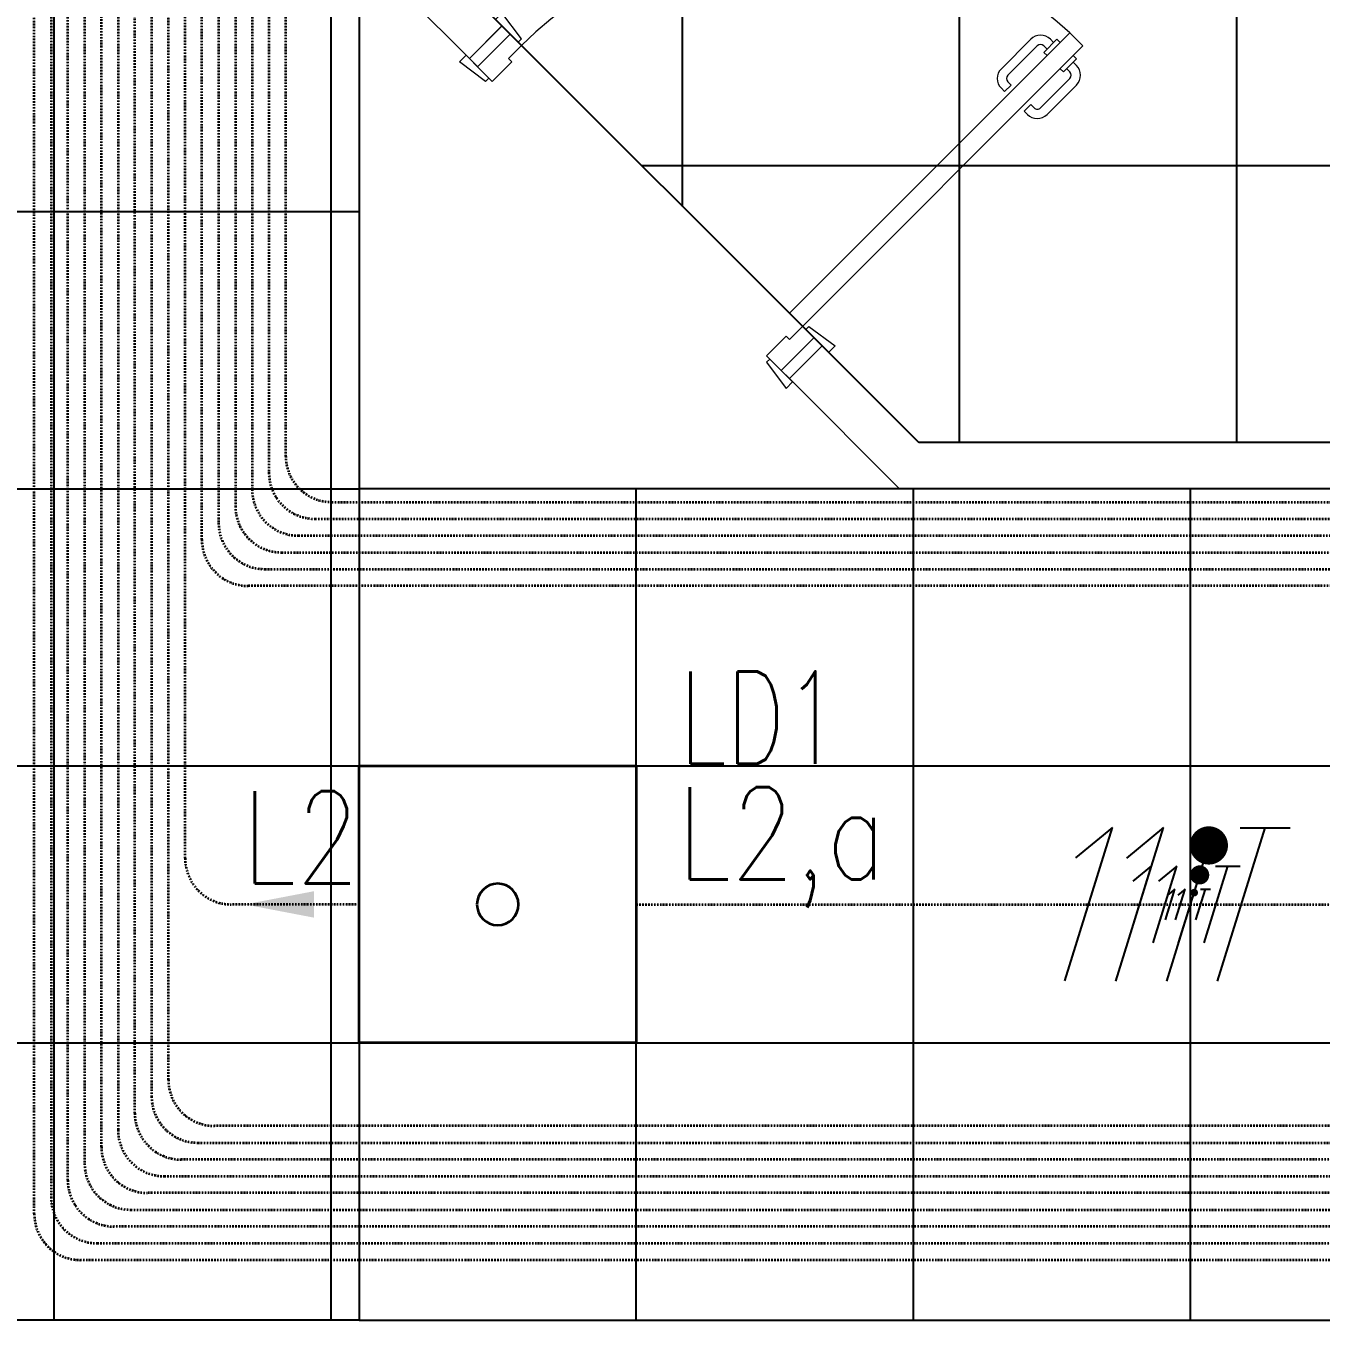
# Model space of a CAD drawing. Extents: x -12260 to 57327, y -29287 to 19916.
# Drawn here: x 7575 to 10379, y -2710 to 92 of the extents above; entities that cross this region are included whole.
import ezdxf
from ezdxf.enums import TextEntityAlignment as Align

# ---------------------------------------------------------------- set-up
doc = ezdxf.new("R2010")
doc.units = 0
doc.header["$LTSCALE"] = 0.25
doc.linetypes.add('DASHDOT', pattern=[25.4, 12.7, -6.35, 0, -6.35])
doc.layers.add('01-First Floor$0$FALSE CEILING', color=251, linetype='Continuous')
for name, color, linetype, lineweight in [('01-First Floor$0$Walls', 251, 'Continuous', 5), ('01-First Floor$0$Wooden Joinery', 251, 'Continuous', 5), ('E-LITE-CIRC', 6, 'Continuous', 25), ('E-LITE-CIRC-NUMB', 6, 'Continuous', 25), ('E-LITE-CLNG', 150, 'Continuous', 35), ('E-LITE-CLNG-CNDT', 6, 'DASHDOT', 35), ('E-LITE-CLNG-CNDT @ 100', 6, 'DASHDOT', 35), ('E-LITE-CTRL', 6, 'Continuous', 25), ('E-LITE-IDEN', 6, 'Continuous', 25), ('E-POWR-WIRE', 6, 'Continuous', 25), ('E-POWR-WIRE @ 100', 6, 'Continuous', 25), ('E-POWR-WIRE @ 20', 6, 'Continuous', 25), ('E-POWR-WIRE @ 50', 6, 'Continuous', 25)]:
    doc.layers.add(name, color=color, linetype=linetype, lineweight=lineweight)
doc.styles.add('DC_SIMPLEX', font='SIMPLEX.shx', dxfattribs={"width": 0.7})

# ---------------------------------------------------------------- blocks, each defined once
blk = doc.blocks.new('01-First Floor$0$A$C72370EFE')
at = {"layer": '01-First Floor$0$Wooden Joinery'}
for p, q in [((-0.01, -0.04), (-0.02, -0.04)), ((-0.01, -0.03), (-0.01, -0.07)), ((0, -0.03), (-0.01, -0.03)), ((0.04, -0.03), (0.05, -0.03)), ((0.05, -0.03), (0.05, -0.07)), ((0.05, -0.04), (0.06, -0.04)), ((-0.05, -0.07), (-0.05, -0.16)), ((-0.03, -0.07), (-0.03, -0.16)), ((-0.01, -0.06), (-0.02, -0.06)), ((0, -0.07), (-0.01, -0.07)), ((0.04, -0.07), (0.05, -0.07)), ((0.05, -0.06), (0.06, -0.06)), ((0.07, -0.07), (0.07, -0.16)), ((0.09, -0.07), (0.09, -0.16)), ((-0.01, -0.17), (-0.02, -0.17)), ((-0.01, -0.19), (-0.02, -0.19)), ((-0.01, -0.17), (-0.01, -0.19)), ((0.05, -0.17), (0.06, -0.17)), ((0.05, -0.17), (0.05, -0.19)), ((0.05, -0.19), (0.06, -0.19))]:
    blk.add_line(p, q, dxfattribs=at)
for centre, radius, start, end in [((-0.02, -0.07), 0.03, 90, 180), ((0.06, -0.07), 0.03, 0, 90), ((-0.02, -0.07), 0.01, 90, 180), ((0.06, -0.07), 0.01, 0, 90), ((-0.02, -0.16), 0.03, 180, 270), ((-0.02, -0.16), 0.01, 180, 270), ((0.06, -0.16), 0.01, 270, 0), ((0.06, -0.16), 0.03, 270, 0)]:
    blk.add_arc(centre, radius, start, end, dxfattribs=at)
blk = doc.blocks.new('01-First Floor$0$A$C5DAD61B4')
at = {"layer": '01-First Floor$0$Wooden Joinery'}
for points in [[(80, 959.1), (80, 969.1), (10, 979.1), (10, 959.1)], [(940, 959.1), (940, 969.1), (1010, 979.1), (1010, 959.1)], [(70, 859.1), (70, 849.1), (0, 839.1), (0, 859.1)], [(120, 859.1), (120, 0), (80, 0), (80, 859.1)], [(950, 859.1), (950, 849.1), (1020, 839.1), (1020, 859.1)]]:
    blk.add_lwpolyline(points, close=True, dxfattribs=at)
for points in [[(45, 859.1), (45, 959.1), (20, 959.1), (20, 859.1), (45, 859.1)], [(45, 859.1), (80, 859.1), (80, 899.1), (90, 899.1), (90, 959.1), (45, 959.1), (45, 859.1)], [(975, 859.1), (940, 859.1), (940, 899.1), (930, 899.1), (930, 959.1), (975, 959.1), (975, 859.1)], [(975, 859.1), (975, 959.1), (1000, 959.1), (1000, 859.1), (975, 859.1)]]:
    blk.add_lwpolyline(points, dxfattribs=at)
blk.add_arc((80, 859.1), 860, 272.666, 0, dxfattribs=at)
at = {"layer": '01-First Floor$0$Wooden Joinery', "xscale": 999.9999999998854, "yscale": 999.9999999998854, "zscale": 999.9999999998854, "rotation": 180}
blk.add_blockref('01-First Floor$0$A$C72370EFE', (120, 0), dxfattribs=at)
blk = doc.blocks.new('01-First Floor')
at = {"layer": '01-First Floor$0$FALSE CEILING', "linetype": 'Continuous'}
for p, q in [((8996.4, -298.6), (8996.4, 3760)), ((9596.4, -810), (9596.4, 3760)), ((10196.4, -810), (10196.4, 3760)), ((7636, -2710), (7636, 2686.9)), ((8236, -2710), (8236, 2686.9)), ((8907.9, -210), (13106, -210)), ((1636, -310), (8296.4, -310)), ((1636, -910), (8296.4, -910)), ((8896.4, -2710), (8896.4, -910)), ((9496.4, -2710), (9496.4, -910)), ((10096.4, -2710), (10096.4, -910)), ((1636, -1510), (8296.4, -1510)), ((8296.4, -1510), (48976, -1510)), ((1636, -2110), (8296.4, -2110)), ((8296.4, -2110), (48976, -2110))]:
    blk.add_line(p, q, dxfattribs=at)
at = {"layer": '01-First Floor$0$FALSE CEILING'}
for points in [[(9507.9, -810), (8396.4, 301.4), (8396.4, 3760), (13106, 3760), (13106, -810), (9507.9, -810)], [(1636, 1086.9), (4398.4, 1086.9), (4398.4, 2686.9), (8296.4, 2686.9), (8296.4, 260), (8296.4, -2710), (1636, -2710), (1636, 1086.9)], [(48976, -910), (8296.4, -910), (8296.4, -2710), (48976, -2710), (48976, -910)]]:
    blk.add_lwpolyline(points, dxfattribs=at)
at = {"layer": '01-First Floor$0$Walls'}
for p, q in [((8296.4, 260), (8535, 21.5)), ((8605.7, 92.2), (8535, 21.5)), ((9298.6, -600.8), (9227.9, -671.5)), ((9298.6, -600.8), (9507.9, -810)), ((9227.9, -671.5), (9466.4, -910)), ((13106, -810), (9507.9, -810)), ((13206, -910), (9466.4, -910)), ((5386, -2710), (14376, -2710))]:
    blk.add_line(p, q, dxfattribs=at)
at = {"layer": '01-First Floor$0$Wooden Joinery', "rotation": 135}
blk.add_blockref('01-First Floor$0$A$C5DAD61B4', (9920.2, -7.5), dxfattribs=at)
blk = doc.blocks.new('*U17')
blk.add_hatch(color=256).paths.add_polyline_path([(0, -0.287), (1.5, 0), (0, 0.287)])
blk = doc.blocks.new('*U25')
blk.add_lwpolyline([(-300, 300), (-300, -300), (300, -300), (300, 300)], close=True)
blk.add_circle((0, 0), 45)
at = {"layer": 'E-LITE-CIRC-NUMB', "style": 'DC_SIMPLEX', "width": 0.7, "flags": 8}
blk.add_attdef('CIRCUIT', text='', height=200, rotation=0, dxfattribs=at).set_placement((-473.9, 300), align=Align.RIGHT)
at = {"layer": 'E-LITE-CTRL', "style": 'DC_SIMPLEX', "width": 0.7, "flags": 8}
blk.add_attdef('CONTROL', (1118.9, -935), '', height=200, rotation=360, dxfattribs=at)
at = {"layer": 'E-LITE-IDEN', "style": 'DC_SIMPLEX', "width": 0.7, "flags": 8}
blk.add_attdef('TYPE', (460.4, 457.6), '', height=200, rotation=360, dxfattribs=at)
blk = doc.blocks.new('*U42')
for p, q in [((-2.719, -1.655), (-1.689, 1.665)), ((-1.689, 1.665), (-2.491, 1.006)), ((-1.617, -1.658), (-0.587, 1.663)), ((-0.587, 1.663), (-1.389, 1.004)), ((-0.515, -1.66), (0.515, 1.66)), ((0.587, -1.663), (1.617, 1.658)), ((1.078, 1.659), (2.157, 1.657))]:
    blk.add_line(p, q)
at = {"const_width": 0.414}
blk.add_lwpolyline([(0.19, 1.278, 1), (0.604, 1.277, 1)], format="xyb", close=True, dxfattribs=at)
blk = doc.blocks.new('*U547')
at = {"layer": 'E-POWR-WIRE @ 100', "xscale": 100, "yscale": 100, "zscale": 100}
blk.add_blockref('*U42', (10096.4, -1810, 0), dxfattribs=at)
at = {"layer": 'E-POWR-WIRE @ 20', "xscale": 20, "yscale": 20, "zscale": 20}
blk.add_blockref('*U42', (10096.4, -1810, 0), dxfattribs=at)
at = {"layer": 'E-POWR-WIRE @ 50', "xscale": 50, "yscale": 50, "zscale": 50}
blk.add_blockref('*U42', (10096.4, -1810, 0), dxfattribs=at)

msp = doc.modelspace()

# ---------------------------------------------------------------- linework, layer by layer
at = {"layer": 'E-LITE-CLNG-CNDT', "elevation": 0}
for points in [[(11168.8, -3560), (11168.8, -2679.9, 0.414214), (11068.8, -2579.9), (7692.9, -2579.9, -0.414214), (7592.9, -2479.9), (7592.9, 2768.9)], [(7629.2, 2768.9), (7629.2, -2443.6, 0.414214), (7729.2, -2543.6), (17096.2, -2543.6, -0.414214), (17196.2, -2643.6), (17196.2, -3560)], [(23076, -3210), (23076, -2607.3, 0.414214), (22976, -2507.3), (7765.5, -2507.3, -0.414214), (7665.5, -2407.3), (7665.5, 2768.9)], [(7701.8, 2768.9), (7701.8, -2371, 0.414214), (7801.8, -2471), (26701, -2471, -0.414214), (26776, -2546), (26776, -3810)], [(32176, -3210), (32176, -2509.7, 0.414214), (32101, -2434.7), (7838.1, -2434.7, -0.414214), (7738.1, -2334.7), (7738.1, 2768.9)], [(7774.3, 2768.9), (7774.3, -2298.4, 0.414214), (7874.3, -2398.4), (35801, -2398.4, -0.414214), (35876, -2473.4), (35876, -3210)], [(41875.9, -3100.1), (41875.9, -2437.2, 0.414214), (41800.9, -2362.2), (7910.6, -2362.2, -0.414214), (7810.6, -2262.2), (7810.6, 2768.9)], [(7846.9, 2768.9), (7846.9, -2225.9, 0.414214), (7946.9, -2325.9), (45600.9, -2325.9, -0.414214), (45675.9, -2400.9), (45675.9, -3100.1)], [(8296.4, -1810), (8019.5, -1810, -0.414214), (7919.5, -1710), (7919.5, 2768.9)], [(7992, 2768.9), (7992, -983.9, 0.414214), (8092, -1083.9), (33816.7, -1083.9, -0.102422), (33856.4, -1092.2), (33921.3, -1120.2)], [(8028.3, 2768.9), (8028.3, -947.7, 0.414214), (8128.3, -1047.7), (42673.7, -1047.7, 0.413345), (42773.7, -947.9), (42775.9, -209.9)], [(8064.6, 2768.9), (8064.6, -911.4, 0.414214), (8164.6, -1011.4), (36175.8, -1011.4, 0.414214), (36275.8, -911.4), (36275.8, -209.9)], [(8100.9, 2768.9), (8100.9, -875.1, 0.414214), (8200.9, -975.1), (26615.6, -975.1, 0.414214), (26715.6, -875.1), (26715.6, 390)], [(8137.2, 2768.9), (8137.2, -838.8, 0.414214), (8237.2, -938.8), (22415.6, -938.8, 0.414214), (22515.6, -838.8), (22515.6, -210)]]:
    msp.add_lwpolyline(points, format="xyb", dxfattribs=at)
at = {"layer": 'E-LITE-CLNG-CNDT', "color": 1}
msp.add_lwpolyline([(13379.4, -1960), (13145.1, -2252.1, -0.227543), (13067.1, -2289.6), (7983.2, -2289.6, -0.414214), (7883.2, -2189.6), (7883.2, 2768.9)], format="xyb", dxfattribs=at)
at = {"layer": 'E-LITE-CLNG-CNDT'}
msp.add_lwpolyline([(14071, -1120.2), (8055.7, -1120.2, -0.414214), (7955.7, -1020.2), (7955.7, 2768.9)], format="xyb", dxfattribs=at)
at = {"layer": 'E-LITE-CLNG-CNDT', "elevation": 0}
msp.add_lwpolyline([(8896.4, -1810), (11296.4, -1810)], dxfattribs=at)

# ---------------------------------------------------------------- block references
at = {"layer": 'E-LITE-CLNG'}
ref = msp.add_blockref('*U25', (8596.4, -1810, 0), dxfattribs=dict(at, xscale=-1))
ref.add_attrib('TYPE', 'LD1', (8989.9, -1505.5, 0), dxfattribs={"layer": 'E-LITE-IDEN', "height": 200, "rotation": 0, "style": 'DC_SIMPLEX', "width": 0.7, "flags": 8})
at = {"layer": 'E-LITE-CLNG-CNDT'}
msp.add_blockref('01-First Floor', (0, 0), dxfattribs=at)
at = {"layer": 'E-LITE-CLNG-CNDT @ 100', "xscale": 100, "yscale": 100, "zscale": 100, "rotation": 180}
msp.add_blockref('*U17', (8198.9, -1810, 0), dxfattribs=at)
at = {"layer": 'E-POWR-WIRE'}
msp.add_blockref('*U547', (0, 0), dxfattribs=at)

# ---------------------------------------------------------------- texts
at = {"layer": 'E-LITE-CIRC', "style": 'DC_SIMPLEX', "width": 0.8}
for s, p in [('L2', (8043.3, -1764.4, 0)), ('L2,a', (8984.9, -1755.9, 0))]:
    msp.add_text(s, height=200, rotation=0, dxfattribs=at).set_placement(p)

doc.saveas('drawing.dxf')
